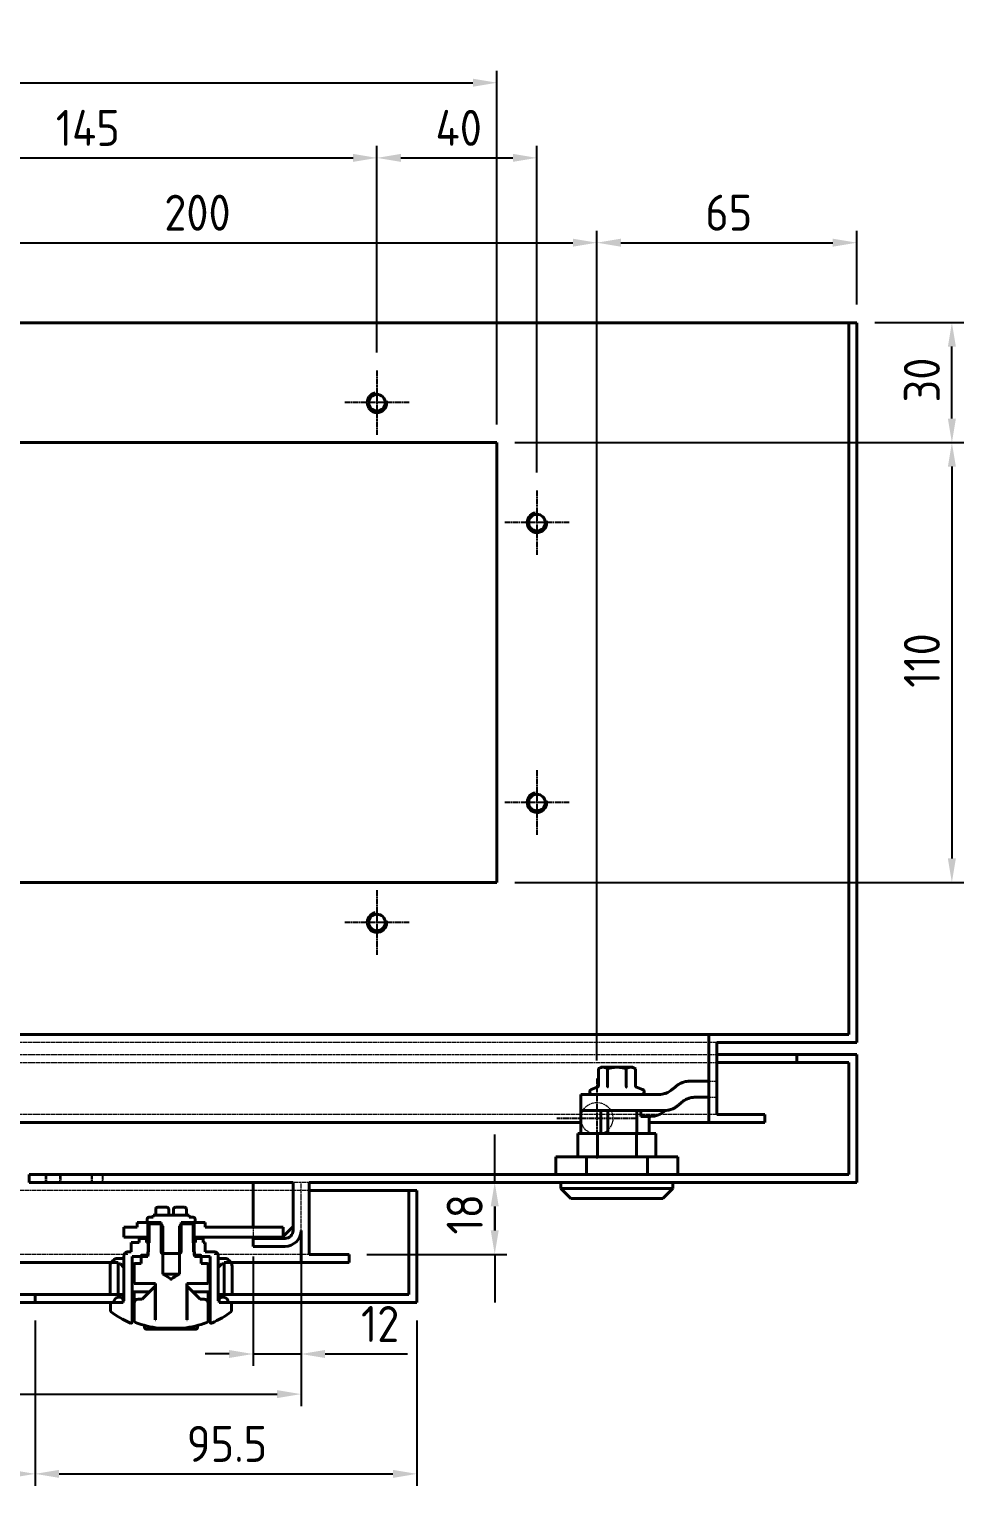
# Model space of a CAD drawing. Header units: millimetres. Extents: x 0 to 3567, y 0 to 2523.
# Drawn here: x 2767.8 to 3001.6, y 1360.2 to 1724.5 of the extents above; entities that cross this region are included whole.
import ezdxf

# ---------------------------------------------------------------- set-up
doc = ezdxf.new("R2010")
doc.units = ezdxf.units.MM
doc.header["$LTSCALE"] = 3
doc.linetypes.add('CHAIN', pattern=[0.7087, 0.4724, -0.0591, 0.1181, -0.0591])
doc.linetypes.add('DASHED', pattern=[0.2067, 0.1654, -0.0413])
for name, color, linetype, lineweight, true_color in [('가려진 것(ISO)', 2, 'DASHED', 18, 0xffff00), ('가시적인 것(ISO)', 3, 'Continuous', 40, 0x00ff00), ('가시적인 좁은 것(ISO)', 3, 'Continuous', 35, 0x00ff00), ('중심 표식(ISO)', 1, 'Continuous', 25, 0xff0000), ('치수(ISO)', 2, 'Continuous', 25, 0xffff00)]:
    doc.layers.add(name, color=color, linetype=linetype, lineweight=lineweight, true_color=true_color)
doc.styles.add('치수 텍스트_PSTEK_POSCO', font='isocp.shx')
doc.dimstyles.new('치수_PSTEK_POSCO', dxfattribs={"dimscale": 3, "dimtxt": 3, "dimasz": 2, "dimexe": 1, "dimexo": 1.5, "dimgap": 1, "dimtad": 1, "dimrnd": 1e-08, "dimdsep": 46, "dimtxsty": '치수 텍스트_PSTEK_POSCO', "dimcen": 0.09, "dimdle": 10, "dimclrd": 7, "dimclre": 7, "dimclrt": 2, "dimadec": 1, "dimazin": 2, "dimtfac": 1, "dimtmove": 0, "dimatfit": 3, "dimfxl": 1, "dimtolj": 1, "dimlwd": -1, "dimlwe": -1, "dimarcsym": 0})

# ---------------------------------------------------------------- blocks, each defined once
blk = doc.blocks.new('*D35')
at = {"layer": 'Defpoints', "color": 0, "transparency": 16777216}
for p in [(2602.79, 1406.12), (2769.29, 1406.12), (2602.79, 1363.23)]:
    blk.add_point(p, dxfattribs=at)
at = {"layer": '치수(ISO)', "color": 7, "transparency": 16777216}
for p, q in [((2602.79, 1401.62), (2602.79, 1360.23)), ((2769.29, 1401.62), (2769.29, 1360.23)), ((2763.29, 1363.23), (2608.79, 1363.23))]:
    blk.add_line(p, q, dxfattribs=at)
for points in [[(2608.79, 1364.23), (2608.79, 1362.23), (2602.79, 1363.23)], [(2763.29, 1364.23), (2763.29, 1362.23), (2769.29, 1363.23)]]:
    blk.add_solid(points, dxfattribs=at)
at = {"layer": '치수(ISO)', "color": 2, "transparency": 16777216, "insert": (2674.15, 1370.73), "char_height": 9, "attachment_point": 4, "style": '치수 텍스트_PSTEK_POSCO'}
blk.add_mtext('\\A1;166.5', dxfattribs=at)
blk = doc.blocks.new('*D37')
at = {"layer": 'Defpoints', "color": 0, "transparency": 16777216}
for p in [(2769.29, 1406.12), (2864.79, 1406.12), (2864.79, 1363.23)]:
    blk.add_point(p, dxfattribs=at)
at = {"layer": '치수(ISO)', "color": 7, "transparency": 16777216}
for p, q in [((2769.29, 1401.62), (2769.29, 1360.23)), ((2864.79, 1401.62), (2864.79, 1360.23)), ((2775.29, 1363.23), (2858.79, 1363.23))]:
    blk.add_line(p, q, dxfattribs=at)
for points in [[(2775.29, 1364.23), (2775.29, 1362.23), (2769.29, 1363.23)], [(2858.79, 1364.23), (2858.79, 1362.23), (2864.79, 1363.23)]]:
    blk.add_solid(points, dxfattribs=at)
at = {"layer": '치수(ISO)', "color": 2, "transparency": 16777216, "insert": (2807.22, 1370.73), "char_height": 9, "attachment_point": 4, "style": '치수 텍스트_PSTEK_POSCO'}
blk.add_mtext('\\A1;95.5', dxfattribs=at)
blk = doc.blocks.new('*D39')
at = {"layer": 'Defpoints', "color": 0, "transparency": 16777216}
for p in [(2583.79, 1416.12), (2835.79, 1416.12), (2835.79, 1383.17)]:
    blk.add_point(p, dxfattribs=at)
at = {"layer": '치수(ISO)', "color": 7, "transparency": 16777216}
for p, q in [((2583.79, 1411.62), (2583.79, 1380.17)), ((2835.79, 1411.62), (2835.79, 1380.17)), ((2589.79, 1383.17), (2829.79, 1383.17))]:
    blk.add_line(p, q, dxfattribs=at)
for points in [[(2589.79, 1384.17), (2589.79, 1382.17), (2583.79, 1383.17)], [(2829.79, 1384.17), (2829.79, 1382.17), (2835.79, 1383.17)]]:
    blk.add_solid(points, dxfattribs=at)
at = {"layer": '치수(ISO)', "color": 2, "transparency": 16777216, "insert": (2701.3, 1390.67), "char_height": 9, "attachment_point": 4, "style": '치수 텍스트_PSTEK_POSCO'}
blk.add_mtext('\\A1;252', dxfattribs=at)
blk = doc.blocks.new('*D43')
at = {"layer": 'Defpoints', "color": 0, "transparency": 16777216}
for p in [(2823.79, 1422.12), (2835.79, 1424.12), (2835.79, 1393.21)]:
    blk.add_point(p, dxfattribs=at)
at = {"layer": '치수(ISO)', "color": 7, "transparency": 16777216}
for p, q in [((2823.79, 1417.62), (2823.79, 1390.21)), ((2835.79, 1419.62), (2835.79, 1390.21)), ((2817.79, 1393.21), (2811.79, 1393.21)), ((2823.79, 1393.21), (2835.79, 1393.21)), ((2841.79, 1393.21), (2862.43, 1393.21))]:
    blk.add_line(p, q, dxfattribs=at)
for points in [[(2817.79, 1394.21), (2817.79, 1392.21), (2823.79, 1393.21)], [(2841.79, 1394.21), (2841.79, 1392.21), (2835.79, 1393.21)]]:
    blk.add_solid(points, dxfattribs=at)
at = {"layer": '치수(ISO)', "color": 2, "transparency": 16777216, "insert": (2850.79, 1400.71), "char_height": 9, "attachment_point": 4, "style": '치수 텍스트_PSTEK_POSCO'}
blk.add_mtext('\\A1;12', dxfattribs=at)
blk = doc.blocks.new('*D44')
at = {"layer": 'Defpoints', "color": 0, "transparency": 16777216}
for p in [(2884.23, 1436.12), (2922, 1436.12), (2847.79, 1418.12)]:
    blk.add_point(p, dxfattribs=at)
at = {"layer": '치수(ISO)', "color": 7, "transparency": 16777216}
for p, q in [((2884.23, 1442.12), (2884.23, 1448.12)), ((2884.23, 1436.12), (2884.23, 1442.12)), ((2884.23, 1424.12), (2884.23, 1430.12)), ((2884.23, 1430.12), (2884.23, 1424.12)), ((2852.29, 1418.12), (2887.23, 1418.12)), ((2884.23, 1418.12), (2884.23, 1412.12)), ((2884.23, 1412.12), (2884.23, 1406.12))]:
    blk.add_line(p, q, dxfattribs=at)
for points in [[(2883.23, 1430.12), (2885.23, 1430.12), (2884.23, 1436.12)], [(2883.23, 1424.12), (2885.23, 1424.12), (2884.23, 1418.12)]]:
    blk.add_solid(points, dxfattribs=at)
at = {"layer": '치수(ISO)', "color": 2, "transparency": 16777216, "insert": (2876.73, 1423.07), "char_height": 9, "attachment_point": 4, "rotation": 90, "style": '치수 텍스트_PSTEK_POSCO'}
blk.add_mtext('\\A1;18', dxfattribs=at)
blk = doc.blocks.new('*D70')
at = {"layer": 'Defpoints', "color": 0, "transparency": 16777216}
for p in [(2909.79, 1671.12), (2709.79, 1462.12), (2909.79, 1462.12)]:
    blk.add_point(p, dxfattribs=at)
at = {"layer": '치수(ISO)', "color": 7, "transparency": 16777216}
for p, q in [((2709.79, 1466.62), (2709.79, 1674.12)), ((2909.79, 1466.62), (2909.79, 1674.12)), ((2715.79, 1671.12), (2903.79, 1671.12))]:
    blk.add_line(p, q, dxfattribs=at)
for points in [[(2715.79, 1672.12), (2715.79, 1670.12), (2709.79, 1671.12)], [(2903.79, 1672.12), (2903.79, 1670.12), (2909.79, 1671.12)]]:
    blk.add_solid(points, dxfattribs=at)
at = {"layer": '치수(ISO)', "color": 2, "transparency": 16777216, "insert": (2801.59, 1678.62), "char_height": 9, "attachment_point": 4, "style": '치수 텍스트_PSTEK_POSCO'}
blk.add_mtext('\\A1;200', dxfattribs=at)
blk = doc.blocks.new('*D71')
at = {"layer": 'Defpoints', "color": 0, "transparency": 16777216}
for p in [(2974.79, 1671.12), (2974.79, 1651.12), (2909.79, 1462.12)]:
    blk.add_point(p, dxfattribs=at)
at = {"layer": '치수(ISO)', "color": 7, "transparency": 16777216}
for p, q in [((2909.79, 1466.62), (2909.79, 1674.12)), ((2974.79, 1655.62), (2974.79, 1674.12)), ((2915.79, 1671.12), (2968.79, 1671.12))]:
    blk.add_line(p, q, dxfattribs=at)
for points in [[(2915.79, 1672.12), (2915.79, 1670.12), (2909.79, 1671.12)], [(2968.79, 1672.12), (2968.79, 1670.12), (2974.79, 1671.12)]]:
    blk.add_solid(points, dxfattribs=at)
at = {"layer": '치수(ISO)', "color": 2, "transparency": 16777216, "insert": (2936.9, 1678.62), "char_height": 9, "attachment_point": 4, "style": '치수 텍스트_PSTEK_POSCO'}
blk.add_mtext('\\A1;65', dxfattribs=at)
blk = doc.blocks.new('*D75')
at = {"layer": 'Defpoints', "color": 0, "transparency": 16777216}
for p in [(2854.79, 1692.33), (2709.79, 1639.62), (2854.79, 1639.18)]:
    blk.add_point(p, dxfattribs=at)
at = {"layer": '치수(ISO)', "color": 7, "transparency": 16777216}
for p, q in [((2709.79, 1644.12), (2709.79, 1695.33)), ((2854.79, 1643.68), (2854.79, 1695.33)), ((2715.79, 1692.33), (2848.79, 1692.33))]:
    blk.add_line(p, q, dxfattribs=at)
for points in [[(2715.79, 1693.33), (2715.79, 1691.33), (2709.79, 1692.33)], [(2848.79, 1693.33), (2848.79, 1691.33), (2854.79, 1692.33)]]:
    blk.add_solid(points, dxfattribs=at)
at = {"layer": '치수(ISO)', "color": 2, "transparency": 16777216, "insert": (2774.47, 1699.83), "char_height": 9, "attachment_point": 4, "style": '치수 텍스트_PSTEK_POSCO'}
blk.add_mtext('\\A1;145', dxfattribs=at)
blk = doc.blocks.new('*D76')
at = {"layer": 'Defpoints', "color": 0, "transparency": 16777216}
for p in [(2894.79, 1692.33), (2854.79, 1639.18), (2894.79, 1609.18)]:
    blk.add_point(p, dxfattribs=at)
at = {"layer": '치수(ISO)', "color": 7, "transparency": 16777216}
for p, q in [((2854.79, 1643.68), (2854.79, 1695.33)), ((2894.79, 1613.68), (2894.79, 1695.33)), ((2860.79, 1692.33), (2888.79, 1692.33))]:
    blk.add_line(p, q, dxfattribs=at)
for points in [[(2860.79, 1693.33), (2860.79, 1691.33), (2854.79, 1692.33)], [(2888.79, 1693.33), (2888.79, 1691.33), (2894.79, 1692.33)]]:
    blk.add_solid(points, dxfattribs=at)
at = {"layer": '치수(ISO)', "color": 2, "transparency": 16777216, "insert": (2869.41, 1699.83), "char_height": 9, "attachment_point": 4, "style": '치수 텍스트_PSTEK_POSCO'}
blk.add_mtext('\\A1;40', dxfattribs=at)
blk = doc.blocks.new('*D81')
at = {"layer": 'Defpoints', "color": 0, "transparency": 16777216}
for p in [(2974.79, 1651.12), (2998.57, 1651.12), (2884.79, 1621.12)]:
    blk.add_point(p, dxfattribs=at)
at = {"layer": '치수(ISO)', "color": 7, "transparency": 16777216}
for p, q in [((2979.29, 1651.12), (3001.57, 1651.12)), ((2998.57, 1627.12), (2998.57, 1645.12)), ((2889.29, 1621.12), (3001.57, 1621.12))]:
    blk.add_line(p, q, dxfattribs=at)
for points in [[(2997.57, 1645.12), (2999.57, 1645.12), (2998.57, 1651.12)], [(2997.57, 1627.12), (2999.57, 1627.12), (2998.57, 1621.12)]]:
    blk.add_solid(points, dxfattribs=at)
at = {"layer": '치수(ISO)', "color": 2, "transparency": 16777216, "insert": (2991.07, 1631.16), "char_height": 9, "attachment_point": 4, "rotation": 90, "style": '치수 텍스트_PSTEK_POSCO'}
blk.add_mtext('\\A1;30', dxfattribs=at)
blk = doc.blocks.new('*D82')
at = {"layer": 'Defpoints', "color": 0, "transparency": 16777216}
for p in [(2884.79, 1621.12), (2884.79, 1511.12), (2998.57, 1511.12)]:
    blk.add_point(p, dxfattribs=at)
at = {"layer": '치수(ISO)', "color": 7, "transparency": 16777216}
for p, q in [((2889.29, 1621.12), (3001.57, 1621.12)), ((2998.57, 1615.12), (2998.57, 1517.12)), ((2889.29, 1511.12), (3001.57, 1511.12))]:
    blk.add_line(p, q, dxfattribs=at)
for points in [[(2997.57, 1615.12), (2999.57, 1615.12), (2998.57, 1621.12)], [(2997.57, 1517.12), (2999.57, 1517.12), (2998.57, 1511.12)]]:
    blk.add_solid(points, dxfattribs=at)
at = {"layer": '치수(ISO)', "color": 2, "transparency": 16777216, "insert": (2991.07, 1559.81), "char_height": 9, "attachment_point": 4, "rotation": 90, "style": '치수 텍스트_PSTEK_POSCO'}
blk.add_mtext('\\A1;110', dxfattribs=at)
blk = doc.blocks.new('*D84')
at = {"layer": 'Defpoints', "color": 0, "transparency": 16777216}
for p in [(2884.79, 1711.12), (2534.79, 1621.12), (2884.79, 1621.12)]:
    blk.add_point(p, dxfattribs=at)
at = {"layer": '치수(ISO)', "color": 7, "transparency": 16777216}
for p, q in [((2534.79, 1625.62), (2534.79, 1714.12)), ((2884.79, 1625.62), (2884.79, 1714.12)), ((2540.79, 1711.12), (2878.79, 1711.12))]:
    blk.add_line(p, q, dxfattribs=at)
for points in [[(2540.79, 1712.12), (2540.79, 1710.12), (2534.79, 1711.12)], [(2878.79, 1712.12), (2878.79, 1710.12), (2884.79, 1711.12)]]:
    blk.add_solid(points, dxfattribs=at)
at = {"layer": '치수(ISO)', "color": 2, "transparency": 16777216, "insert": (2701.69, 1718.62), "char_height": 9, "attachment_point": 4, "style": '치수 텍스트_PSTEK_POSCO'}
blk.add_mtext('\\A1;350', dxfattribs=at)

msp = doc.modelspace()

# ---------------------------------------------------------------- linework, layer by layer
at = {"layer": '가려진 것(ISO)'}
for p, q in [((2939.7887, 1471.1167), (2479.7887, 1471.1167)), ((2479.7887, 1468.1167), (2939.7887, 1468.1167)), ((2479.7887, 1466.1167), (2939.7887, 1466.1167)), ((2937.7887, 1461.4069), (2939.7887, 1461.4061)), ((2937.7887, 1457.4069), (2939.7887, 1457.4061)), ((2939.7887, 1453.1167), (2533.7887, 1453.1167)), ((2771.7887, 1438.1167), (2771.7887, 1436.1167)), ((2772.1677, 1438.1167), (2772.1677, 1436.1167)), ((2775.4097, 1438.1167), (2775.4097, 1436.1167)), ((2775.7887, 1436.1167), (2775.7887, 1438.1167)), ((2783.2887, 1438.1167), (2783.2887, 1436.1167)), ((2783.5592, 1438.1167), (2783.5592, 1436.1167)), ((2786.0182, 1438.1167), (2786.0182, 1436.1167)), ((2786.2887, 1436.1167), (2786.2887, 1438.1167)), ((2835.7887, 1436.1167), (2833.7887, 1436.1167)), ((2835.7887, 1424.1167), (2835.7887, 1436.1167)), ((2837.7887, 1436.1167), (2835.7887, 1436.1167)), ((2837.7887, 1434.1167), (2581.7887, 1434.1167)), ((2823.7887, 1424.9167), (2823.7887, 1422.4167)), ((2831.0887, 1422.4167), (2831.2887, 1422.6167)), ((2792.5154, 1418.1167), (2581.7887, 1418.1167)), ((2837.7887, 1418.1167), (2814.062, 1418.1167))]:
    msp.add_line(p, q, dxfattribs=at)
msp.add_circle((2909.7887, 1452.1167), 4, dxfattribs=at)
at = {"layer": '가시적인 것(ISO)'}
for p, q in [((2446.7887, 1651.1167), (2972.7887, 1651.1167)), ((2974.7887, 1651.1167), (2972.7887, 1651.1167)), ((2972.7887, 1651.1167), (2972.7887, 1473.1167)), ((2974.7887, 1471.1167), (2974.7887, 1651.1167)), ((2534.7887, 1621.1167), (2884.7887, 1621.1167)), ((2884.7887, 1621.1167), (2884.7887, 1511.1167)), ((2884.7887, 1511.1167), (2534.7887, 1511.1167)), ((2937.7887, 1473.1167), (2481.7887, 1473.1167)), ((2972.7887, 1473.1167), (2937.7887, 1473.1167)), ((2937.7887, 1473.1167), (2937.7887, 1451.1167)), ((2939.7887, 1453.1167), (2939.7887, 1471.1167)), ((2939.7887, 1471.1167), (2974.7887, 1471.1167)), ((2939.7887, 1468.1167), (2959.7887, 1468.1167)), ((2959.7887, 1468.1167), (2959.7887, 1466.1167)), ((2974.7887, 1468.1167), (2959.7887, 1468.1167)), ((2974.7887, 1436.1167), (2974.7887, 1468.1167)), ((2910.7887, 1464.9167), (2910.1699, 1464.5595)), ((2910.1699, 1460.3091), (2910.1699, 1464.5595)), ((2911.3246, 1464.9167), (2910.7887, 1464.9167)), ((2914.7887, 1464.9167), (2911.3246, 1464.9167)), ((2912.4793, 1460.3091), (2912.4793, 1464.5595)), ((2918.2528, 1464.9167), (2914.7887, 1464.9167)), ((2917.0981, 1460.309), (2917.0981, 1464.5595)), ((2918.7887, 1464.9167), (2918.2528, 1464.9167)), ((2918.7887, 1464.9167), (2919.4075, 1464.5595)), ((2919.4075, 1460.3091), (2919.4075, 1464.5595)), ((2939.7887, 1466.1167), (2959.7887, 1466.1167)), ((2959.7887, 1466.1167), (2972.7887, 1466.1167)), ((2972.7887, 1466.1167), (2972.7887, 1438.1167)), ((2932.8994, 1461.409), (2937.7887, 1461.4069)), ((2905.7887, 1458.1206), (2905.787, 1454.1206)), ((2912.6044, 1458.1177), (2905.7887, 1458.1206)), ((2907.9887, 1458.8316), (2907.9887, 1458.6667)), ((2909.8449, 1459.8923), (2908.3506, 1459.3485)), ((2915.9817, 1458.1162), (2912.6044, 1458.1177)), ((2914.7887, 1458.1167), (2921.0387, 1458.1167)), ((2915.9817, 1458.1162), (2920.7881, 1458.1142)), ((2919.7326, 1459.8923), (2921.2269, 1459.3485)), ((2921.5887, 1458.8316), (2921.5887, 1458.6667)), ((2934.3347, 1457.4084), (2937.7887, 1457.4069)), ((2905.787, 1454.1206), (2912.6027, 1454.1177)), ((2910.765, 1454.1167), (2905.7887, 1454.1167)), ((2905.7887, 1454.1167), (2905.7887, 1448.3167)), ((2909.7887, 1454.1189), (2909.7887, 1454.1167)), ((2910.765, 1454.1167), (2910.765, 1448.3167)), ((2912.5086, 1454.1167), (2910.765, 1454.1167)), ((2912.5086, 1454.1167), (2912.5086, 1448.3167)), ((2912.6027, 1454.1177), (2915.98, 1454.1162)), ((2915.98, 1454.1162), (2920.7864, 1454.1142)), ((2919.7887, 1454.1146), (2919.7887, 1448.3167)), ((2920.787, 1454.1142), (2920.7864, 1452.6167)), ((2926.787, 1454.1116), (2926.7407, 1454.1116)), ((2905.7887, 1451.1167), (2533.7887, 1451.1167)), ((2923.2213, 1452.6167), (2920.7864, 1452.6167)), ((2922.8392, 1452.6167), (2922.8392, 1448.3167)), ((2937.7887, 1451.1167), (2922.8392, 1451.1167)), ((2937.7887, 1451.1167), (2951.7887, 1451.1167)), ((2951.7887, 1453.1167), (2939.7887, 1453.1167)), ((2951.7887, 1451.1167), (2951.7887, 1453.1167)), ((2909.9156, 1448.3167), (2905.0387, 1448.3167)), ((2905.0387, 1448.3167), (2905.0387, 1442.5167)), ((2909.9156, 1448.3167), (2909.9156, 1442.5167)), ((2919.6619, 1448.3167), (2909.9156, 1448.3167)), ((2924.5387, 1448.3167), (2919.6619, 1448.3167)), ((2919.6619, 1448.3167), (2919.6619, 1442.5167)), ((2924.5387, 1448.3167), (2924.5387, 1442.5167)), ((2907.1637, 1442.5167), (2899.5387, 1442.5167)), ((2899.5387, 1442.5167), (2899.5387, 1438.1167)), ((2922.4137, 1442.5167), (2907.1637, 1442.5167)), ((2907.1637, 1442.5167), (2907.1637, 1438.1167)), ((2930.0387, 1442.5167), (2922.4137, 1442.5167)), ((2922.4137, 1442.5167), (2922.4137, 1438.1167)), ((2930.0387, 1442.5167), (2930.0387, 1438.1167)), ((2972.7887, 1438.1167), (2767.7887, 1438.1167)), ((2767.7887, 1438.1167), (2767.7887, 1436.1167)), ((2767.7887, 1436.1167), (2833.7887, 1436.1167)), ((2823.7887, 1436.1167), (2823.7887, 1424.9167)), ((2833.7887, 1436.1167), (2833.7887, 1424.1167)), ((2837.7887, 1418.1167), (2837.7887, 1436.1167)), ((2837.7887, 1436.1167), (2974.7887, 1436.1167)), ((2900.7887, 1436.1167), (2900.7887, 1434.6167)), ((2928.7887, 1436.1167), (2928.7887, 1434.6167)), ((2862.7887, 1434.1167), (2837.7887, 1434.1167)), ((2864.7887, 1434.1167), (2862.7887, 1434.1167)), ((2862.7887, 1434.1167), (2862.7887, 1408.1167)), ((2864.7887, 1406.1167), (2864.7887, 1434.1167)), ((2900.7887, 1434.6167), (2928.7887, 1434.6167)), ((2903.2887, 1432.1167), (2900.7887, 1434.6167)), ((2926.2887, 1432.1167), (2903.2887, 1432.1167)), ((2926.2887, 1432.1167), (2928.7887, 1434.6167)), ((2799.4401, 1427.9167), (2799.4401, 1429.4167)), ((2799.9401, 1429.9167), (2802.1887, 1429.9167)), ((2802.6887, 1429.4167), (2802.6887, 1427.9167)), ((2803.8887, 1429.4167), (2803.8887, 1427.9167)), ((2804.3887, 1429.9167), (2806.6374, 1429.9167)), ((2807.1374, 1429.4167), (2807.1374, 1427.9167)), ((2794.7887, 1424.9167), (2791.4882, 1424.9167)), ((2791.4882, 1424.9167), (2791.4882, 1422.4167)), ((2797.4997, 1426.1167), (2794.7887, 1426.1167)), ((2794.7887, 1426.1167), (2794.7887, 1424.9167)), ((2797.2887, 1426.9167), (2797.2887, 1426.1167)), ((2797.2887, 1426.1167), (2800.7888, 1426.1167)), ((2797.4997, 1422.4167), (2797.4997, 1426.1167)), ((2800.5388, 1425.7976), (2797.7826, 1425.7976)), ((2797.7826, 1425.7976), (2797.7826, 1420.9923)), ((2798.8051, 1427.4167), (2797.7887, 1427.4167)), ((2807.7724, 1427.9167), (2798.8051, 1427.9167)), ((2798.8051, 1427.9167), (2798.8051, 1427.4167)), ((2801.1888, 1425.1476), (2800.5388, 1425.7976)), ((2800.7888, 1425.7976), (2800.5388, 1425.7976)), ((2800.7888, 1426.1167), (2800.7888, 1418.8167)), ((2801.1888, 1413.1976), (2801.1888, 1425.1476)), ((2806.0387, 1425.7976), (2805.3887, 1425.1476)), ((2805.3887, 1425.1476), (2805.3887, 1413.1976)), ((2805.7887, 1418.8167), (2805.7887, 1426.1167)), ((2805.7887, 1426.1167), (2809.2887, 1426.1167)), ((2806.0387, 1425.7976), (2805.7887, 1425.7976)), ((2808.7949, 1425.7976), (2806.0387, 1425.7976)), ((2807.7724, 1427.4167), (2807.7724, 1427.9167)), ((2808.7887, 1427.4167), (2807.7724, 1427.4167)), ((2808.7949, 1420.9923), (2808.7949, 1425.7976)), ((2811.7887, 1426.1167), (2809.0777, 1426.1167)), ((2809.0777, 1426.1167), (2809.0777, 1422.4167)), ((2809.2887, 1426.1167), (2809.2887, 1426.9167)), ((2811.7887, 1424.9167), (2811.7887, 1426.1167)), ((2831.2887, 1424.9167), (2811.7887, 1424.9167)), ((2831.2887, 1422.6167), (2833.7887, 1425.1167)), ((2831.2887, 1422.4167), (2831.2887, 1424.9167)), ((2791.4882, 1422.4167), (2797.4997, 1422.4167)), ((2795.2887, 1421.0667), (2793.2887, 1421.0667)), ((2793.2887, 1421.0667), (2793.2887, 1418.7667)), ((2797.1387, 1422.1167), (2795.2887, 1422.1167)), ((2795.2887, 1422.1167), (2795.2887, 1421.0667)), ((2797.1387, 1421.0667), (2797.1387, 1422.1167)), ((2797.1387, 1422.1167), (2797.7826, 1422.1167)), ((2797.6412, 1421.0667), (2797.1387, 1421.0667)), ((2797.4997, 1422.4167), (2797.7826, 1422.4167)), ((2797.6412, 1418.7667), (2797.6412, 1421.0667)), ((2797.6412, 1421.0667), (2797.7826, 1421.0667)), ((2808.7949, 1422.4167), (2809.0777, 1422.4167)), ((2808.7949, 1422.1167), (2809.4387, 1422.1167)), ((2808.7949, 1421.0667), (2808.9363, 1421.0667)), ((2809.4387, 1421.0667), (2808.9363, 1421.0667)), ((2808.9363, 1421.0667), (2808.9363, 1418.7667)), ((2809.0777, 1422.4167), (2831.2887, 1422.4167)), ((2811.2887, 1422.1167), (2809.4387, 1422.1167)), ((2809.4387, 1422.1167), (2809.4387, 1421.0667)), ((2811.2887, 1421.0667), (2811.2887, 1422.1167)), ((2811.7887, 1421.0667), (2811.2887, 1421.0667)), ((2811.7887, 1418.7667), (2811.7887, 1421.0667)), ((2823.7887, 1422.4167), (2823.7887, 1422.1167)), ((2831.7887, 1422.1167), (2823.7887, 1422.1167)), ((2823.7887, 1422.1167), (2823.7887, 1420.1167)), ((2830.7887, 1422.1167), (2831.0887, 1422.4167)), ((2835.7887, 1424.1167), (2835.7887, 1416.1167)), ((2790.0387, 1417.1167), (2791.2014, 1417.1167)), ((2791.5154, 1417.7667), (2791.5154, 1409.2694)), ((2793.2887, 1418.7667), (2792.5154, 1418.7667)), ((2793.5387, 1408.2688), (2793.5387, 1417.5667)), ((2793.5387, 1417.5667), (2797.4387, 1417.5667)), ((2795.7887, 1417.6476), (2795.7887, 1415.8476)), ((2797.5387, 1417.9476), (2796.0887, 1417.9476)), ((2797.4387, 1417.5667), (2797.4387, 1418.7667)), ((2797.4387, 1418.7667), (2797.6412, 1418.7667)), ((2797.5387, 1420.6976), (2797.5387, 1417.9476)), ((2801.2888, 1418.3167), (2805.2887, 1418.3167)), ((2808.9363, 1418.7667), (2809.1387, 1418.7667)), ((2809.0387, 1417.9476), (2809.0387, 1420.6976)), ((2810.4887, 1417.9476), (2809.0387, 1417.9476)), ((2809.1387, 1418.7667), (2809.1387, 1417.5667)), ((2809.1387, 1417.5667), (2813.0387, 1417.5667)), ((2810.7887, 1415.8476), (2810.7887, 1417.6476)), ((2814.062, 1418.7667), (2811.7887, 1418.7667)), ((2813.0387, 1417.5667), (2813.0387, 1408.2688)), ((2815.062, 1409.2694), (2815.062, 1417.7667)), ((2815.3761, 1417.1167), (2816.5387, 1417.1167)), ((2823.7887, 1420.1167), (2831.7887, 1420.1167)), ((2847.7887, 1418.1167), (2837.7887, 1418.1167)), ((2847.7887, 1416.1167), (2847.7887, 1418.1167)), ((2788.3067, 1416.1167), (2758.0387, 1416.1167)), ((2788.0387, 1415.1167), (2788.0387, 1412.1167)), ((2790.0387, 1416.1167), (2788.3067, 1416.1167)), ((2790.0387, 1416.1167), (2790.0387, 1412.1167)), ((2790.6138, 1415.7134), (2790.0387, 1415.7134)), ((2791.5154, 1414.7978), (2790.6138, 1415.7134)), ((2794.0387, 1415.5476), (2794.0387, 1410.8476)), ((2795.7887, 1415.8476), (2794.3387, 1415.8476)), ((2812.2387, 1415.8476), (2810.7887, 1415.8476)), ((2812.5387, 1410.8476), (2812.5387, 1415.5476)), ((2815.9637, 1415.7134), (2815.062, 1414.7978)), ((2816.5387, 1415.7134), (2815.9637, 1415.7134)), ((2816.5387, 1412.1167), (2816.5387, 1416.1167)), ((2818.2708, 1416.1167), (2816.5387, 1416.1167)), ((2835.7887, 1416.1167), (2818.2708, 1416.1167)), ((2818.5387, 1415.1167), (2818.5387, 1412.1167)), ((2835.7887, 1416.1167), (2847.7887, 1416.1167)), ((2788.0387, 1408.1167), (2788.0387, 1412.1167)), ((2790.0387, 1412.1167), (2790.0387, 1408.1167)), ((2794.0387, 1410.8476), (2799.3887, 1410.8476)), ((2799.2887, 1410.1976), (2796.0387, 1406.9476)), ((2799.2887, 1401.709), (2799.2887, 1410.1976)), ((2799.3887, 1410.8476), (2799.3887, 1401.709)), ((2801.1888, 1413.1976), (2805.3887, 1413.1976)), ((2807.1887, 1401.709), (2807.1887, 1410.8476)), ((2807.1887, 1410.8476), (2812.5387, 1410.8476)), ((2810.5387, 1406.9476), (2807.2887, 1410.1976)), ((2807.2887, 1410.1976), (2807.2887, 1401.709)), ((2816.5387, 1408.1167), (2816.5387, 1412.1167)), ((2818.5387, 1412.1167), (2818.5387, 1408.1167)), ((2602.7887, 1408.1167), (2769.2887, 1408.1167)), ((2769.2887, 1408.1167), (2769.2887, 1406.1167)), ((2791.2887, 1408.1167), (2769.2887, 1408.1167)), ((2791.2887, 1406.1167), (2791.2887, 1408.1167)), ((2791.2887, 1408.1167), (2791.5154, 1408.1167)), ((2791.5154, 1409.2667), (2791.5154, 1406.4852)), ((2793.5387, 1401.1953), (2793.5387, 1408.2667)), ((2794.0387, 1405.9476), (2794.0387, 1408.7667)), ((2794.0387, 1408.7667), (2797.8579, 1408.7667)), ((2796.0387, 1406.9476), (2795.0387, 1406.9476)), ((2799.2887, 1408.7667), (2799.3887, 1408.7667)), ((2799.2887, 1406.9476), (2799.3887, 1406.9476)), ((2807.1887, 1408.7667), (2807.2887, 1408.7667)), ((2807.1887, 1406.9476), (2807.2887, 1406.9476)), ((2808.7196, 1408.7667), (2812.5387, 1408.7667)), ((2811.5387, 1406.9476), (2810.5387, 1406.9476)), ((2812.5387, 1408.7667), (2812.5387, 1405.9476)), ((2813.0387, 1408.2667), (2813.0387, 1401.1953)), ((2815.062, 1406.4852), (2815.062, 1409.2667)), ((2815.062, 1408.1167), (2815.2887, 1408.1167)), ((2815.2887, 1408.1167), (2815.2887, 1406.1167)), ((2862.7887, 1408.1167), (2815.2887, 1408.1167)), ((2769.2887, 1406.1167), (2602.7887, 1406.1167)), ((2769.2887, 1406.1167), (2791.2887, 1406.1167)), ((2788.9687, 1406.1167), (2788.1513, 1406.1167)), ((2788.1513, 1406.1167), (2788.1513, 1403.8476)), ((2793.5387, 1403.8476), (2794.0387, 1403.8476)), ((2794.0387, 1405.9476), (2794.0387, 1401.5533)), ((2812.5387, 1401.5532), (2812.5387, 1405.9476)), ((2812.5387, 1403.8476), (2813.0387, 1403.8476)), ((2815.2887, 1406.1167), (2864.7887, 1406.1167)), ((2818.4262, 1406.1167), (2817.6087, 1406.1167)), ((2818.4262, 1403.8476), (2818.4262, 1406.1167)), ((2796.6387, 1400.3536), (2796.6387, 1399.909)), ((2797.1387, 1399.409), (2809.4387, 1399.409)), ((2799.3887, 1401.709), (2799.2887, 1401.709)), ((2800.2658, 1399.6503), (2806.3117, 1399.6503)), ((2807.2887, 1401.709), (2807.1887, 1401.709)), ((2809.9387, 1400.3536), (2809.9387, 1399.909))]:
    msp.add_line(p, q, dxfattribs=at)
for centre in [(2854.7887, 1631.1167), (2894.7887, 1601.1167), (2894.7887, 1531.1167), (2854.7887, 1501.1167)]:
    msp.add_circle(centre, 2.067, dxfattribs=at)
for centre, radius, start, end in [((2932.8973, 1456.409), 5, 89.975622, 101.127339), ((2908.5387, 1458.8316), 0.55, 110, 180), ((2908.5387, 1458.6667), 0.55, 180, 264.339025), ((2918.0887, 1457.8167), 0.3, 90, 95.52123), ((2921.0387, 1458.6667), 0.55, 270, 0), ((2921.0387, 1458.8316), 0.55, 0, 70), ((2934.3326, 1452.4084), 5, 89.975622, 101.128749), ((2923.2213, 1457.6167), 5, 270, 315.491016), ((2799.9401, 1429.4167), 0.5, 90, 180), ((2802.1887, 1429.4167), 0.5, 0, 90), ((2804.3887, 1429.4167), 0.5, 90, 180), ((2806.6374, 1429.4167), 0.5, 0, 90), ((2831.7887, 1424.1167), 2, 270, 0), ((2831.7887, 1424.1167), 4, 270, 0), ((2790.0387, 1415.1167), 2, 90.000036, 150), ((2791.2014, 1415.1167), 2, 80.964766, 89.999964), ((2815.3761, 1415.1167), 2, 90.000037, 99.035234), ((2816.5387, 1415.1167), 2, 30, 89.999964), ((2790.2687, 1406.1167), 1.3, 16.464295, 180), ((2792.5154, 1409.2667), 1, 179.845217, 180), ((2794.0387, 1408.2667), 0.5, 179.759462, 180), ((2795.0387, 1405.9476), 1, 90, 180), ((2799.2887, 1408.2667), 0.5, 78.463041, 90), ((2807.2887, 1408.2667), 0.5, 90, 101.536959), ((2811.5387, 1405.9476), 1, 0, 90), ((2812.5387, 1408.2667), 0.5, 0, 0.240538), ((2814.062, 1409.2667), 1, 0, 0.154783), ((2816.3087, 1406.1167), 1.3, 0, 163.535705), ((2803.2887, 1423.8567), 25.09, 232.891459, 246.083466), ((2803.2887, 1423.8567), 25.09, 293.916534, 307.108541), ((2793.2387, 1401.1953), 0.3, 246.083466, 0), ((2794.5387, 1401.5533), 0.5, 180, 249.490916), ((2803.2887, 1424.945), 25.4746, 249.490916, 263.184838), ((2797.1387, 1399.909), 0.5, 180, 270), ((2803.2887, 1424.945), 25.4746, 276.815132, 290.512845), ((2809.4387, 1399.909), 0.5, 270, 0), ((2812.0387, 1401.5533), 0.5, 290.700711, 359.981752), ((2813.3387, 1401.1953), 0.3, 180, 293.916534)]:
    msp.add_arc(centre, radius, start, end, dxfattribs=at)
for points, weights in [([(2910.1699, 1464.5595), (2910.7887, 1464.9167), (2911.3246, 1464.9167)], [2.05513277493, 2.21409784831, 2.21409784829]), ([(2911.3246, 1464.9167), (2911.8605, 1464.9167), (2912.4793, 1464.5595)], [2.21409784829, 2.21409784827, 2.05513277492]), ([(2912.4793, 1464.5595), (2913.7169, 1464.9167), (2914.7887, 1464.9167)], [2.05513439892, 2.2140995979, 2.2140995979]), ([(2914.7887, 1464.9167), (2915.8605, 1464.9167), (2917.0981, 1464.5595)], [2.2140995979, 2.2140995979, 2.05513439893]), ([(2917.0981, 1464.5595), (2917.7169, 1464.9167), (2918.2528, 1464.9167)], [2.05513439892, 2.21409961349, 2.2140995979]), ([(2918.2528, 1464.9167), (2918.7887, 1464.9167), (2919.4075, 1464.5595)], [2.2140995979, 2.21409958232, 2.05513439893])]:
    msp.add_rational_spline(points, weights, degree=2, dxfattribs=at)
for points, knots in [([(2930.5911, 1460.8454), (2930.4309, 1460.7622), (2930.2778, 1460.6715), (2930.132, 1460.5747), (2930.015, 1460.4971), (2929.9028, 1460.4155), (2929.7955, 1460.3306), (2929.769, 1460.3097), (2929.7429, 1460.2886), (2929.717, 1460.2672)], [0, 0, 0, 0, 0.5, 0.5, 0.5, 0.90109446, 0.90109446, 0.90109446, 1, 1, 1, 1]), ([(2931.9323, 1461.315), (2931.6142, 1461.2509), (2931.2959, 1461.1567), (2930.857, 1460.9763), (2930.7219, 1460.913), (2930.5911, 1460.8454)], [-3.849106129, -3.849106129, -3.849106129, -3.849106129, -3.75506018, -3.75506018, -3.711436014, -3.711436014, -3.711436014, -3.711436014]), ([(2910.1699, 1460.3091), (2910.17, 1460.2686), (2910.1631, 1460.2285), (2910.1362, 1460.1476), (2910.115, 1460.1079), (2910.0584, 1460.0306), (2910.0215, 1459.9944), (2909.9396, 1459.9346), (2909.8949, 1459.9108), (2909.8469, 1459.893), (2909.8459, 1459.8927), (2909.8449, 1459.8923)], [-0.0560557269, -0.0560557269, -0.0560557269, -0.0560557269, -0.0438465925, -0.0438465925, -0.0304152406, -0.0304152406, -0.0150467208, -0.0150467208, 0, 0, 0.0003147423, 0.0003147423, 0.0003147423, 0.0003147423]), ([(2912.4793, 1460.3091), (2912.4794, 1460.2685), (2912.4759, 1460.2283), (2912.4624, 1460.1475), (2912.4519, 1460.1078), (2912.4236, 1460.0306), (2912.4051, 1459.9944), (2912.3641, 1459.9346), (2912.3418, 1459.9108), (2912.3178, 1459.893), (2912.3173, 1459.8927), (2912.3168, 1459.8923)], [0.0000072529, 0.0000072529, 0.0000072529, 0.0000072529, 0.0121829884, 0.0121829884, 0.0255410358, 0.0255410358, 0.0408592426, 0.0408592426, 0.0558401165, 0.0558401165, 0.0561514092, 0.0561514092, 0.0561514092, 0.0561514092]), ([(2917.0981, 1460.309), (2917.0981, 1460.2685), (2917.1016, 1460.2283), (2917.1151, 1460.1475), (2917.1256, 1460.1078), (2917.1539, 1460.0306), (2917.1724, 1459.9944), (2917.2133, 1459.9346), (2917.2357, 1459.9108), (2917.2597, 1459.893), (2917.2602, 1459.8927), (2917.2606, 1459.8923)], [-0.0560463713, -0.0560463713, -0.0560463713, -0.0560463713, -0.043826559, -0.043826559, -0.0304159948, -0.0304159948, -0.0150386941, -0.0150386941, 0, 0, 0.000312487, 0.000312487, 0.000312487, 0.000312487]), ([(2919.4075, 1460.3091), (2919.4075, 1460.2686), (2919.4144, 1460.2285), (2919.4413, 1460.1476), (2919.4624, 1460.1079), (2919.5191, 1460.0306), (2919.556, 1459.9944), (2919.6379, 1459.9346), (2919.6826, 1459.9108), (2919.7306, 1459.893), (2919.7316, 1459.8927), (2919.7326, 1459.8923)], [-0.0560557764, -0.0560557764, -0.0560557764, -0.0560557764, -0.043849048, -0.043849048, -0.0304152406, -0.0304152406, -0.0150467208, -0.0150467208, 0, 0, 0.0003147423, 0.0003147423, 0.0003147423, 0.0003147423]), ([(2920.7881, 1458.1142), (2921.4361, 1458.1139), (2922.1314, 1458.1136), (2922.7168, 1458.1134), (2923.3023, 1458.1131), (2923.7779, 1458.1129), (2924.3289, 1458.1127), (2924.6432, 1458.1125), (2924.982, 1458.1124), (2925.3054, 1458.1123)], [0, 0, 0, 0, 0.38901968, 0.38901968, 0.38901968, 0.77803936, 0.77803936, 0.77803936, 1, 1, 1, 1]), ([(2926.7042, 1458.3113), (2926.5208, 1458.2579), (2926.3095, 1458.2079), (2925.8238, 1458.1325), (2925.5649, 1458.1121), (2925.3054, 1458.1123)], [-0.152571673, -0.152571673, -0.152571673, -0.152571673, -0.078576825, -0.078576825, -0.000001, -0.000001, -0.000001, -0.000001]), ([(2927.5217, 1458.6292), (2927.3879, 1458.5632), (2927.2524, 1458.5037), (2927.116, 1458.4508), (2926.9795, 1458.3978), (2926.842, 1458.3514), (2926.7042, 1458.3113)], [0, 0, 0, 0, 0.5, 0.5, 0.5, 1, 1, 1, 1]), ([(2928.4878, 1459.254), (2928.344, 1459.1355), (2928.1913, 1459.0232), (2928.0302, 1458.9185), (2927.869, 1458.8139), (2927.6993, 1458.7169), (2927.5217, 1458.6292)], [0, 0, 0, 0, 0.5, 0.5, 0.5, 1, 1, 1, 1]), ([(2928.4878, 1459.254), (2928.6935, 1459.4236), (2928.8989, 1459.5929), (2929.3086, 1459.9306), (2929.5131, 1460.0991), (2929.717, 1460.2672)], [-0.163488648, -0.163488648, -0.163488648, -0.163488648, -0.081744783, -0.081744783, -0.000001, -0.000001, -0.000001, -0.000001]), ([(2932.0263, 1456.8447), (2932.157, 1456.9123), (2932.2922, 1456.9756), (2932.7311, 1457.1561), (2933.0494, 1457.2502), (2933.3675, 1457.3144)], [3.711492057, 3.711492057, 3.711492057, 3.711492057, 3.75511823, 3.75511823, 3.849166644, 3.849166644, 3.849166644, 3.849166644]), ([(2920.7864, 1454.1142), (2921.7789, 1454.1138), (2922.7748, 1454.1133), (2924.7644, 1454.1125), (2925.7563, 1454.1121), (2926.7407, 1454.1116)], [-0.597287715, -0.597287715, -0.597287715, -0.597287715, -0.298655583, -0.298655583, -0.000088643, -0.000088643, -0.000088643, -0.000088643]), ([(2926.7407, 1454.1116), (2927.011, 1454.1115), (2927.2802, 1454.1334), (2927.8111, 1454.2197), (2928.0719, 1454.2842), (2928.3248, 1454.3685)], [0.000088647, 0.000088647, 0.000088647, 0.000088647, 0.082056196, 0.082056196, 0.164233175, 0.164233175, 0.164233175, 0.164233175]), ([(2928.3248, 1454.3685), (2928.3628, 1454.3812), (2928.4006, 1454.3943), (2928.4762, 1454.4215), (2928.514, 1454.4357), (2928.5516, 1454.4503)], [0.000001, 0.000001, 0.000001, 0.000001, 0.0123133097, 0.0123133097, 0.024625646, 0.024625646, 0.024625646, 0.024625646]), ([(2928.5516, 1454.4503), (2928.8037, 1454.5481), (2929.047, 1454.666), (2929.5056, 1454.936), (2929.7209, 1455.0867), (2929.9231, 1455.2534)], [0.000001, 0.000001, 0.000001, 0.000001, 0.082452583, 0.082452583, 0.162822758, 0.162822758, 0.162822758, 0.162822758]), ([(2929.9231, 1455.2534), (2930.1289, 1455.423), (2930.3342, 1455.5923), (2930.7439, 1455.93), (2930.9484, 1456.0985), (2931.1523, 1456.2666)], [-0.163488339, -0.163488339, -0.163488339, -0.163488339, -0.081744636, -0.081744636, -0.000001, -0.000001, -0.000001, -0.000001]), ([(2931.1523, 1456.2666), (2931.1778, 1456.2877), (2931.2036, 1456.3085), (2931.2297, 1456.3291), (2931.3374, 1456.4144), (2931.45, 1456.4962), (2931.5673, 1456.5741), (2931.7131, 1456.6709), (2931.8662, 1456.7615), (2932.0263, 1456.8447)], [0, 0, 0, 0, 0.09749081, 0.09749081, 0.09749081, 0.5, 0.5, 0.5, 1, 1, 1, 1]), ([(2797.7887, 1427.4167), (2797.727, 1427.4167), (2797.6544, 1427.4023), (2797.5404, 1427.3551), (2797.4788, 1427.3139), (2797.3916, 1427.2267), (2797.3504, 1427.1651), (2797.3032, 1427.0511), (2797.2887, 1426.9784), (2797.2887, 1426.9167)], [-0.0740481784, -0.0740481784, -0.0740481784, -0.0740481784, -0.0555361124, -0.0555361124, -0.0370240612, -0.0370240612, -0.0185120249, -0.0185120249, 0, 0, 0, 0]), ([(2809.2887, 1426.9167), (2809.2887, 1426.9784), (2809.2743, 1427.0511), (2809.2271, 1427.1651), (2809.1859, 1427.2267), (2809.0987, 1427.3139), (2809.0371, 1427.3551), (2808.9231, 1427.4023), (2808.8504, 1427.4167), (2808.7887, 1427.4167)], [0, 0, 0, 0, 0.0185120249, 0.0185120249, 0.0370240612, 0.0370240612, 0.0555361124, 0.0555361124, 0.0740481784, 0.0740481784, 0.0740481784, 0.0740481784]), ([(2797.7826, 1420.9923), (2797.762, 1420.9884), (2797.7417, 1420.9821), (2797.6897, 1420.9606), (2797.6528, 1420.9359), (2797.6004, 1420.8836), (2797.5758, 1420.8466), (2797.5474, 1420.7782), (2797.5387, 1420.7346), (2797.5387, 1420.6976)], [-0.0390951777, -0.0390951777, -0.0390951777, -0.0390951777, -0.0333216682, -0.0333216682, -0.0222144367, -0.0222144367, -0.0111072147, -0.0111072147, 0, 0, 0, 0]), ([(2809.0387, 1420.6976), (2809.0387, 1420.7346), (2809.0301, 1420.7782), (2809.0017, 1420.8466), (2808.977, 1420.8836), (2808.9247, 1420.9359), (2808.8877, 1420.9606), (2808.8358, 1420.9821), (2808.8155, 1420.9884), (2808.7949, 1420.9923)], [0, 0, 0, 0, 0.0111072147, 0.0111072147, 0.0222144367, 0.0222144367, 0.0333216682, 0.0333216682, 0.0390951777, 0.0390951777, 0.0390951777, 0.0390951777]), ([(2792.5154, 1418.7667), (2792.392, 1418.7667), (2792.2468, 1418.7378), (2792.0187, 1418.6434), (2791.8956, 1418.5611), (2791.7211, 1418.3866), (2791.6388, 1418.2634), (2791.5443, 1418.0354), (2791.5154, 1417.8901), (2791.5154, 1417.7667)], [-0.148096284, -0.148096284, -0.148096284, -0.148096284, -0.111072202, -0.111072202, -0.074048128, -0.074048128, -0.037024061, -0.037024061, 0, 0, 0, 0]), ([(2796.0887, 1417.9476), (2796.0517, 1417.9476), (2796.0081, 1417.9389), (2795.9397, 1417.9106), (2795.9028, 1417.8859), (2795.8504, 1417.8336), (2795.8257, 1417.7966), (2795.7974, 1417.7282), (2795.7887, 1417.6846), (2795.7887, 1417.6476)], [-0.0444288955, -0.0444288955, -0.0444288955, -0.0444288955, -0.0333216641, -0.0333216641, -0.0222144376, -0.0222144376, -0.0111072167, -0.0111072167, 0, 0, 0, 0]), ([(2800.7888, 1418.8167), (2800.7888, 1418.755), (2800.8032, 1418.6824), (2800.8504, 1418.5684), (2800.8916, 1418.5068), (2800.9788, 1418.4195), (2801.0404, 1418.3784), (2801.1544, 1418.3312), (2801.2271, 1418.3167), (2801.2888, 1418.3167)], [0, 0, 0, 0, 0.0185119854, 0.0185119854, 0.037024036, 0.037024036, 0.0555361853, 0.0555361853, 0.074048458, 0.074048458, 0.074048458, 0.074048458]), ([(2805.2887, 1418.3167), (2805.3504, 1418.3167), (2805.4231, 1418.3312), (2805.5371, 1418.3784), (2805.5986, 1418.4195), (2805.6859, 1418.5068), (2805.727, 1418.5684), (2805.7743, 1418.6824), (2805.7887, 1418.755), (2805.7887, 1418.8167)], [-0.074048458, -0.074048458, -0.074048458, -0.074048458, -0.0555361853, -0.0555361853, -0.037024036, -0.037024036, -0.0185119854, -0.0185119854, 0, 0, 0, 0]), ([(2810.7887, 1417.6476), (2810.7887, 1417.6846), (2810.7801, 1417.7282), (2810.7517, 1417.7966), (2810.727, 1417.8336), (2810.6747, 1417.8859), (2810.6377, 1417.9106), (2810.5693, 1417.9389), (2810.5258, 1417.9476), (2810.4887, 1417.9476)], [0, 0, 0, 0, 0.0111072167, 0.0111072167, 0.0222144376, 0.0222144376, 0.0333216641, 0.0333216641, 0.0444288955, 0.0444288955, 0.0444288955, 0.0444288955]), ([(2815.062, 1417.7667), (2815.062, 1417.8901), (2815.0331, 1418.0354), (2814.9387, 1418.2634), (2814.8564, 1418.3866), (2814.6819, 1418.5611), (2814.5587, 1418.6434), (2814.3307, 1418.7378), (2814.1855, 1418.7667), (2814.062, 1418.7667)], [0, 0, 0, 0, 0.037024061, 0.037024061, 0.074048128, 0.074048128, 0.111072202, 0.111072202, 0.148096284, 0.148096284, 0.148096284, 0.148096284]), ([(2788.0387, 1415.1167), (2788.039, 1415.4133), (2788.1061, 1415.6634), (2788.2445, 1416.0229), (2788.2818, 1416.0792), (2788.3067, 1416.1167)], [0.33262756, 0.33262756, 0.33262756, 0.33262756, 0.466363989, 0.466363989, 0.612669946, 0.612669946, 0.612669946, 0.612669946]), ([(2794.3387, 1415.8476), (2794.3017, 1415.8476), (2794.2581, 1415.8389), (2794.1897, 1415.8106), (2794.1528, 1415.7859), (2794.1004, 1415.7336), (2794.0757, 1415.6966), (2794.0474, 1415.6282), (2794.0387, 1415.5846), (2794.0387, 1415.5476)], [-0.0444288893, -0.0444288893, -0.0444288893, -0.0444288893, -0.0333216621, -0.0333216621, -0.0222144381, -0.0222144381, -0.0111072176, -0.0111072176, 0, 0, 0, 0]), ([(2812.5387, 1415.5476), (2812.5387, 1415.5846), (2812.5301, 1415.6282), (2812.5017, 1415.6966), (2812.477, 1415.7336), (2812.4247, 1415.7859), (2812.3877, 1415.8106), (2812.3193, 1415.8389), (2812.2758, 1415.8476), (2812.2387, 1415.8476)], [0, 0, 0, 0, 0.0111072176, 0.0111072176, 0.0222144381, 0.0222144381, 0.0333216621, 0.0333216621, 0.0444288893, 0.0444288893, 0.0444288893, 0.0444288893]), ([(2818.2708, 1416.1167), (2818.2957, 1416.0792), (2818.333, 1416.0229), (2818.4713, 1415.6634), (2818.5385, 1415.4133), (2818.5387, 1415.1167)], [-0.612669946, -0.612669946, -0.612669946, -0.612669946, -0.466363989, -0.466363989, -0.33262756, -0.33262756, -0.33262756, -0.33262756]), ([(2793.5387, 1408.2688), (2793.5392, 1408.3789), (2793.5783, 1408.5002), (2793.7486, 1408.694), (2793.8804, 1408.7667), (2794.0387, 1408.7667)], [0.000949835, 0.000949835, 0.000949835, 0.000949835, 0.150259873, 0.150259873, 0.300519745, 0.300519745, 0.300519745, 0.300519745]), ([(2793.7269, 1408.6576), (2793.6847, 1408.6239), (2793.6475, 1408.5828), (2793.5896, 1408.4927), (2793.5678, 1408.4428), (2793.548, 1408.366), (2793.5434, 1408.3399), (2793.5403, 1408.3073), (2793.5399, 1408.3009), (2793.5392, 1408.2897), (2793.539, 1408.2848), (2793.5389, 1408.2787), (2793.5388, 1408.2772), (2793.5388, 1408.2748), (2793.5388, 1408.2738), (2793.5388, 1408.2723), (2793.5388, 1408.2717), (2793.5388, 1408.2703), (2793.5387, 1408.2698), (2793.5387, 1408.2689), (2793.5387, 1408.2686), (2793.5387, 1408.2679), (2793.5387, 1408.2679), (2793.5387, 1408.2678)], [0, 0, 0, 0, 0.0162068896, 0.0162068896, 0.0321288167, 0.0321288167, 0.0400170102, 0.0400170102, 0.0419486292, 0.0419486292, 0.0434016958, 0.0434016958, 0.0438711424, 0.0438711424, 0.0442772819, 0.0442772819, 0.0446812726, 0.0446812726, 0.0454876453, 0.0454876453, 0.0466813214, 0.0466813214, 0.0497671377, 0.0497671377, 0.0497671377, 0.0497671377]), ([(2812.5387, 1408.7667), (2812.6971, 1408.7667), (2812.8289, 1408.694), (2812.9992, 1408.5002), (2813.0383, 1408.3789), (2813.0387, 1408.2688)], [0.591638864, 0.591638864, 0.591638864, 0.591638864, 0.741898736, 0.741898736, 0.891208774, 0.891208774, 0.891208774, 0.891208774])]:
    msp.add_open_spline(points, degree=3, knots=knots, dxfattribs=at)
msp.add_rational_spline([(2805.3887, 1413.1976), (2804.3552, 1412.5766), (2803.7421, 1412.2083), (2803.4709, 1412.0454), (2803.3507, 1411.9733), (2803.3058, 1411.947), (2803.2904, 1411.9404), (2803.2788, 1411.9434), (2803.2519, 1411.9585), (2803.1736, 1412.0052), (2802.9395, 1412.1457), (2802.2387, 1412.5667), (2801.1888, 1413.1976)], [1, 1.96075230018, 4.55828018763, 11.0063965326, 29.4142853483, 75.4575492769, 124.676443496, 96.1269226688, 44.9063550372, 16.9098451279, 5.88259510683, 1.99121088046, 1], degree=2, knots=[0, 0, 0, 0.002084651, 0.005684572, 0.016408595, 0.048496984, 0.141007487, 0.30051326, 0.412628813, 0.462468983, 0.480891301, 0.487258999, 0.48940974, 0.48940974, 0.48940974], dxfattribs=at)
for points in [[(2793.5387, 1408.2688), (2793.5387, 1408.2675), (2793.5387, 1408.2667), (2793.5387, 1408.2667)], [(2813.0387, 1408.2667), (2813.0387, 1408.2667), (2813.0387, 1408.2675), (2813.0387, 1408.2688)]]:
    msp.add_open_spline(points, degree=3, dxfattribs=at)
at = {"layer": '가시적인 좁은 것(ISO)'}
for centre in [(2854.7887, 1631.1167), (2894.7887, 1601.1167), (2894.7887, 1531.1167), (2854.7887, 1501.1167)]:
    msp.add_arc(centre, 2.5, 100, 10, dxfattribs=at)
for points, knots in [([(2791.2887, 1407.3608), (2791.3363, 1407.3471), (2791.3822, 1407.3312), (2791.4548, 1407.3021), (2791.4849, 1407.2885), (2791.5152, 1407.2735)], [0.2346927636, 0.2346927636, 0.2346927636, 0.2346927636, 0.2485593951, 0.2485593951, 0.2581492106, 0.2581492106, 0.2581492106, 0.2581492106]), ([(2815.0623, 1407.2735), (2815.0925, 1407.2885), (2815.1227, 1407.3021), (2815.1953, 1407.3312), (2815.2412, 1407.3471), (2815.2887, 1407.3608)], [0.531859358, 0.531859358, 0.531859358, 0.531859358, 0.5414491736, 0.5414491736, 0.555315805, 0.555315805, 0.555315805, 0.555315805])]:
    msp.add_open_spline(points, degree=3, knots=knots, dxfattribs=at)
at = {"layer": '중심 표식(ISO)', "linetype": 'CHAIN'}
for p, q in [((2854.7887, 1639.1837), (2854.7887, 1623.0497)), ((2862.8557, 1631.1167), (2846.7217, 1631.1167)), ((2894.7887, 1609.1837), (2894.7887, 1593.0497)), ((2902.8557, 1601.1167), (2886.7217, 1601.1167)), ((2894.7887, 1539.1837), (2894.7887, 1523.0497)), ((2902.8557, 1531.1167), (2886.7217, 1531.1167)), ((2854.7887, 1509.1837), (2854.7887, 1493.0497)), ((2862.8557, 1501.1167), (2846.7217, 1501.1167)), ((2909.7887, 1462.1167), (2909.7887, 1442.1167)), ((2919.7887, 1452.1167), (2899.7887, 1452.1167))]:
    msp.add_line(p, q, dxfattribs=at)

# ---------------------------------------------------------------- dimensions: what is measured, and where the dimension line sits
at = {"layer": '치수(ISO)', "color": 7}
for base, p1, p2, angle, override, picture, middle in [((2884.7887, 1711.1167), (2534.7887, 1621.1167), (2884.7887, 1621.1167), 180, {"dimdec": 2, "dimtp": 0, "dimtm": 0, "dimtdec": 2, "dimtofl": 0, "dimatfit": 1}, '*D84', (2709.7887, 1711.1167)), ((2854.7887, 1692.3258), (2709.7887, 1639.6167), (2854.7887, 1639.1837), 180, {"dimdec": 2, "dimtp": 0, "dimtm": 0, "dimtdec": 2, "dimtofl": 0, "dimatfit": 1}, '*D75', (2782.3087, 1692.3258)), ((2894.7887, 1692.3258), (2854.7887, 1639.1837), (2894.7887, 1609.1837), 180, {"dimdec": 2, "dimtp": 0, "dimtm": 0, "dimtdec": 2, "dimtofl": 0, "dimatfit": 1}, '*D76', (2874.8087, 1692.3258)), ((2909.7887, 1671.1167), (2709.7887, 1462.1167), (2909.7887, 1462.1167), 180, {"dimdec": 2, "dimtp": 0, "dimtm": 0, "dimtdec": 2, "dimtofl": 0, "dimatfit": 1}, '*D70', (2809.8087, 1671.1167)), ((2974.7887, 1671.1167), (2909.7887, 1462.1167), (2974.7887, 1651.1167), 180, {"dimdec": 2, "dimtp": 0, "dimtm": 0, "dimtdec": 2, "dimtofl": 0, "dimatfit": 1}, '*D71', (2942.3087, 1671.1167)), ((2998.5683, 1651.1167), (2884.7887, 1621.1167), (2974.7887, 1651.1167), 270, {"dimdec": 2, "dimtp": 0, "dimtm": 0, "dimtdec": 2, "dimtofl": 0, "dimatfit": 1}, '*D81', (2998.5683, 1636.1167)), ((2998.5683, 1511.1167), (2884.7887, 1621.1167), (2884.7887, 1511.1167), 90, {"dimdec": 2, "dimtp": 0, "dimtm": 0, "dimtdec": 2, "dimtofl": 0, "dimatfit": 1}, '*D82', (2998.5683, 1566.1167)), ((2884.233, 1436.1167), (2847.7887, 1418.1167), (2921.9971, 1436.1167), 90, {"dimdec": 2, "dimse2": 1, "dimtp": 0, "dimtm": 0, "dimtdec": 2, "dimtofl": 0, "dimatfit": 1}, '*D44', (2884.233, 1427.1167)), ((2835.7887, 1393.2063), (2823.7887, 1422.1167), (2835.7887, 1424.1167), 180, {"dimdec": 2, "dimtp": 0, "dimtm": 0, "dimtdec": 2, "dimtofl": 1, "dimatfit": 1}, '*D43', (2855.109, 1393.2063)), ((2835.7887, 1383.1726), (2583.7887, 1416.1167), (2835.7887, 1416.1167), 180, {"dimdec": 2, "dimtp": 0, "dimtm": 0, "dimtdec": 2, "dimtofl": 0, "dimatfit": 1}, '*D39', (2709.7887, 1383.1726)), ((2602.7887, 1363.2289), (2769.2887, 1406.1167), (2602.7887, 1406.1167), 180, {"dimdec": 2, "dimtp": 0, "dimtm": 0, "dimtdec": 2, "dimtofl": 0, "dimatfit": 1}, '*D35', (2686.0387, 1363.2289)), ((2864.7887, 1363.2289), (2769.2887, 1406.1167), (2864.7887, 1406.1167), 180, {"dimdec": 2, "dimtp": 0, "dimtm": 0, "dimtdec": 2, "dimtofl": 0, "dimatfit": 1}, '*D37', (2817.0387, 1363.2289))]:
    dim = msp.add_linear_dim(base=base, p1=p1, p2=p2, angle=angle, dimstyle='치수_PSTEK_POSCO', override=override, dxfattribs=at)
    dim.commit()
    dim.dimension.update_dxf_attribs({"geometry": picture, "text_midpoint": middle, "dimtype": 160})

doc.saveas('drawing.dxf')
